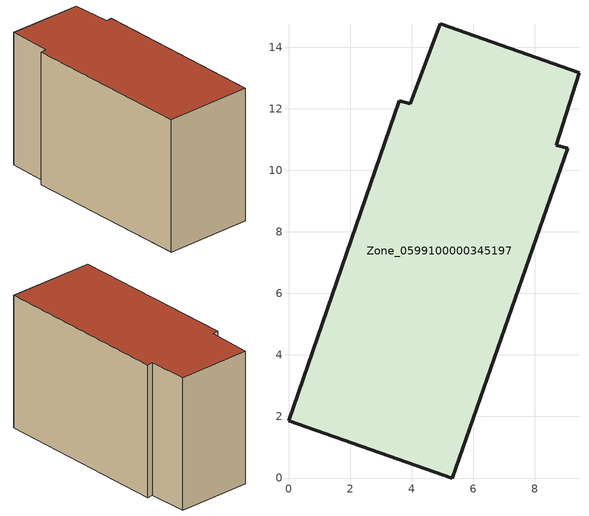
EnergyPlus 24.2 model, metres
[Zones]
Zone_0599100000345197
 floor ground (C_G): 5.32,0 0,1.86 3.6,12.26 3.96,12.16 4.93,14.75 9.44,13.18 8.71,10.81 9.07,10.71 z0
 wall outside (C_F): 0,1.86 5.32,0 9.07,10.71 8.71,10.81 9.44,13.18 4.93,14.75 3.96,12.16 3.6,12.26 0,1.86 z0:8.52
 roof outside (C_R): 3.96,12.16 3.6,12.26 0,1.86 5.32,0 9.07,10.71 8.71,10.81 9.44,13.18 4.93,14.75 z8.52
[BUILDING]
Pand.0599100000345197: North Axis=0; Terrain=City; Loads Convergence Tolerance Value=0.04; Temperature Convergence Tolerance Value=0.4; Solar Distribution=FullExterior; Maximum Number of Warmup Days=25; Minimum Number of Warmup Days=1
[Site:Location]
Rotterdam.The.Hague.AP_ZH_NLD Design_Conditions: Latitude=51.96; Longitude=4.45; Time Zone=1; Elevation=-4.5
[SITE:GROUNDTEMPERATURE:BUILDINGSURFACE]
18, 18, 18, 18, 18, 18, 18, 18, 18, 18, 18, 18
[MATERIAL] Thermal Absorptance=0.9; Solar Absorptance=0.7; Visible Absorptance=0.7
Name | Roughness | Thickness | Conductivity | Density | Specific Heat
G.TC.1992-2005 | MediumSmooth | 0.15 | 0.06 | 540 | 1210
F.TC.1992-2005 | Rough | 0.3 | 0.12 | 1920 | 840
R.TC.1992-2005 | MediumRough | 0.2 | 0.08 | 1500 | 1000
[CONSTRUCTION]
C_G: G.TC.1992-2005
C_F: F.TC.1992-2005
C_R: R.TC.1992-2005
[ZONE]
Zone_0599100000345197: Type=1; Multiplier=1; Ceiling Height=Autocalculate; Volume=Autocalculate; Floor Area=autocalculate; Part of Total Floor Area=Yes
[ZONEINFILTRATION:DESIGNFLOWRATE]
Infil_Zone_0599100000345197: Zone or ZoneList or Space or SpaceList=Zone_0599100000345197; Schedule=AlwaysOn; Design Flow Rate Calculation Method=Flow/Area; Flow Rate per Floor Area=0.0015; Constant Term Coefficient=1; Temperature Term Coefficient=0; Velocity Term Coefficient=0; Velocity Squared Term Coefficient=0
[HVACTEMPLATE:ZONE:IDEALLOADSAIRSYSTEM]
Zone_0599100000345197: Maximum Heating Supply Air Temperature=50; Minimum Cooling Supply Air Temperature=13; Maximum Heating Supply Air Humidity Ratio=0.0156; Minimum Cooling Supply Air Humidity Ratio=0.0077; Heating Limit=NoLimit; Cooling Limit=NoLimit; Dehumidification Control Type=ConstantSensibleHeatRatio; Cooling Sensible Heat Ratio=0.7; Dehumidification Setpoint=60; Humidification Control Type=None; Humidification Setpoint=30; Outdoor Air Method=None; Outdoor Air Flow Rate per Person=0.00944; Outdoor Air Flow Rate per Zone Floor Area=0; Outdoor Air Flow Rate per Zone=0; Demand Controlled Ventilation Type=None; Outdoor Air Economizer Type=NoEconomizer; Heat Recovery Type=None; Sensible Heat Recovery Effectiveness=0.7; Latent Heat Recovery Effectiveness=0.65
[ZONECONTROL:THERMOSTAT]
ThermostatControl_Zone_0599100000345197: Zone or ZoneList=Zone_0599100000345197; Control Type Schedule=DualSetpointControlType; Control 1=Thermostat_Zone_0599100000345197; Temperature Difference Between Cutout And Setpoint=0
[THERMOSTATSETPOINT:DUALSETPOINT]
Thermostat_Zone_0599100000345197: Heating Setpoint Temperature Schedule=HeatingSetpoint_Zone_0599100000345197; Cooling Setpoint Temperature Schedule=CoolingSetpoint_Zone_0599100000345197
[SCHEDULE:COMPACT]
HeatingSetpoint_Zone_0599100000345197: Through: 12/31, For: AllDays, Until: 24:00, 21
CoolingSetpoint_Zone_0599100000345197: Through: 12/31, For: AllDays, Until: 24:00, 24
DualSetpointControlType: Through: 12/31, For: AllDays, Until: 24:00, 4
AlwaysOn: Through: 12/31, For: AllDays, Until: 24:00, 1
